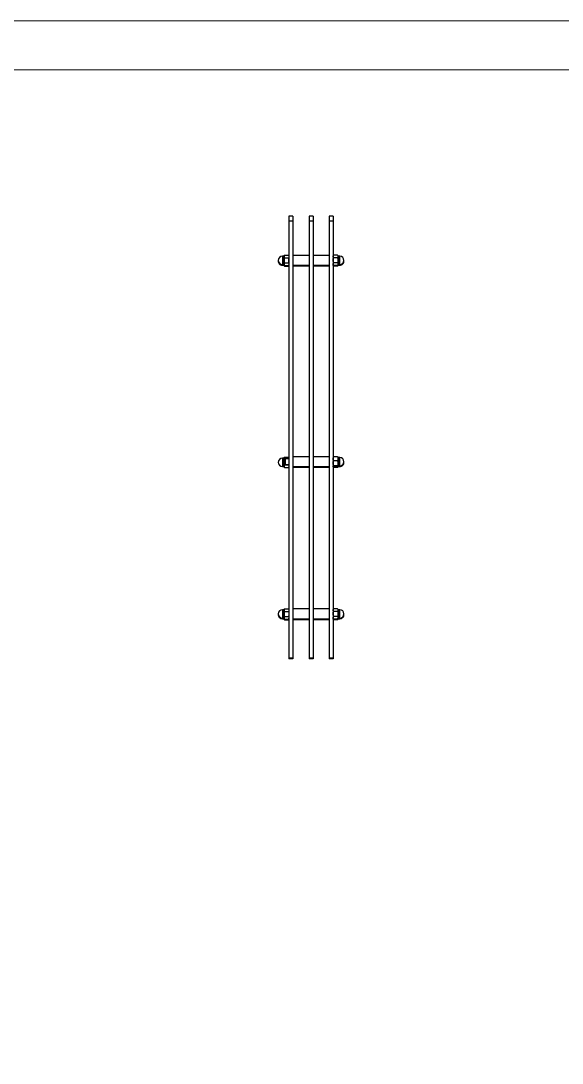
# Model space of a CAD drawing. Header units: millimetres. Extents: x 457 to 6397, y -3400 to 800.
# Drawn here: x 2325 to 3427, y -1323 to 800 of the extents above; entities that cross this region are included whole.
import ezdxf

# ---------------------------------------------------------------- set-up
doc = ezdxf.new("R2010")
doc.units = ezdxf.units.MM
doc.layers.add('tabelka', color=155, linetype='Continuous')

# ---------------------------------------------------------------- blocks, each defined once
blk = doc.blocks.new('bok')
for p, q in [((1077.8, 1962.5), (1069.8, 1962.5)), ((1069.8, 1962.5), (1069.8, 1952.5)), ((1077.8, 1962.5), (1077.8, 1952.5)), ((1118.8, 1962.5), (1110.8, 1962.5)), ((1110.8, 1962.5), (1110.8, 1952.5)), ((1118.8, 1962.5), (1118.8, 1952.5)), ((1159.8, 1962.5), (1151.8, 1962.5)), ((1151.8, 1962.5), (1151.8, 1952.5)), ((1159.8, 1962.5), (1159.8, 1952.5)), ((1077.8, 1952.5), (1069.8, 1952.5)), ((1069.8, 1952.5), (1069.8, 1062.5)), ((1077.8, 1952.5), (1077.8, 1062.5)), ((1118.8, 1952.5), (1110.8, 1952.5)), ((1110.8, 1952.5), (1110.8, 1062.5)), ((1118.8, 1952.5), (1118.8, 1062.5)), ((1159.8, 1952.5), (1151.8, 1952.5)), ((1151.8, 1952.5), (1151.8, 1062.5)), ((1159.8, 1952.5), (1159.8, 1062.5)), ((1059.5, 1880.9), (1056.3, 1880.9)), ((1056.3, 1880.9), (1056.3, 1863.9)), ((1059.5, 1872.4), (1059.5, 1880.9)), ((1059.5, 1863.9), (1059.5, 1872.4)), ((1060.6, 1882.8), (1059.8, 1881.4)), ((1059.8, 1881.4), (1059.8, 1880.2)), ((1059.8, 1880.2), (1059.8, 1872.4)), ((1059.8, 1872.4), (1059.8, 1864.6)), ((1060.6, 1882.8), (1068.9, 1882.8)), ((1060.6, 1877.6), (1068.9, 1877.6)), ((1069.8, 1881.4), (1068.9, 1882.8)), ((1110.8, 1882.4), (1077.8, 1882.4)), ((1151.8, 1882.4), (1118.8, 1882.4)), ((1160.6, 1882.8), (1159.8, 1881.4)), ((1168.9, 1882.8), (1160.6, 1882.8)), ((1168.9, 1877.6), (1160.6, 1877.6)), ((1169.8, 1881.4), (1168.9, 1882.8)), ((1169.8, 1880.2), (1169.8, 1881.4)), ((1169.8, 1872.4), (1169.8, 1880.2)), ((1169.8, 1864.6), (1169.8, 1872.4)), ((1173.3, 1880.9), (1170, 1880.9)), ((1170, 1880.9), (1170, 1863.9)), ((1173.3, 1872.4), (1173.3, 1880.9)), ((1173.3, 1863.9), (1173.3, 1872.4)), ((1056.3, 1863.9), (1059.5, 1863.9)), ((1056.3, 1863.9), (1056.3, 1862.5)), ((1056.3, 1862.5), (1059.5, 1862.5)), ((1059.5, 1862.5), (1059.5, 1863.9)), ((1059.8, 1864.6), (1059.8, 1863.4)), ((1059.8, 1863.4), (1060.6, 1862)), ((1059.8, 1863.4), (1059.8, 1863.2)), ((1059.8, 1863.2), (1059.8, 1862)), ((1059.8, 1862), (1060.6, 1860.6)), ((1060.6, 1867.2), (1068.9, 1867.2)), ((1060.6, 1862), (1068.9, 1862)), ((1060.6, 1860.6), (1068.9, 1860.6)), ((1068.9, 1862), (1069.8, 1863.4)), ((1068.9, 1860.6), (1069.8, 1862)), ((1069.7, 1863.3), (1069.8, 1863.2)), ((1077.8, 1862.4), (1110.8, 1862.4)), ((1077.8, 1861), (1110.8, 1861)), ((1118.8, 1862.4), (1151.8, 1862.4)), ((1118.8, 1861), (1151.8, 1861)), ((1159.8, 1863.4), (1160.6, 1862)), ((1159.8, 1862), (1160.6, 1860.6)), ((1168.9, 1867.2), (1160.6, 1867.2)), ((1168.9, 1862), (1160.6, 1862)), ((1168.9, 1860.6), (1160.6, 1860.6)), ((1168.9, 1862), (1169.8, 1863.4)), ((1168.9, 1860.6), (1169.8, 1862)), ((1169.7, 1863.3), (1169.8, 1863.2)), ((1169.8, 1863.4), (1169.8, 1864.6)), ((1169.8, 1863.2), (1169.8, 1863.4)), ((1169.8, 1862), (1169.8, 1863.2)), ((1170, 1863.9), (1173.3, 1863.9)), ((1170, 1863.9), (1170, 1862.5)), ((1170, 1862.5), (1173.3, 1862.5)), ((1173.3, 1862.5), (1173.3, 1863.9)), ((1059.5, 1469.5), (1056.3, 1469.5)), ((1056.3, 1469.5), (1056.3, 1452.5)), ((1059.5, 1461), (1059.5, 1469.5)), ((1060.6, 1471.4), (1059.8, 1470)), ((1059.8, 1470), (1059.8, 1468.8)), ((1059.8, 1468.8), (1059.8, 1466.4)), ((1061.8, 1468.4), (1059.8, 1466.4)), ((1059.8, 1458.4), (1059.8, 1466.4)), ((1060.6, 1471.4), (1068.9, 1471.4)), ((1069.8, 1468.4), (1061.8, 1468.4)), ((1061.8, 1468.4), (1061.8, 1456.4)), ((1069.8, 1470), (1068.9, 1471.4)), ((1110.8, 1472.4), (1077.8, 1472.4)), ((1151.8, 1472.4), (1118.8, 1472.4)), ((1168.9, 1472), (1160.6, 1472)), ((1169.8, 1467.9), (1169.8, 1471.4)), ((1169.8, 1459), (1169.8, 1467.9)), ((1173.3, 1470.9), (1170, 1470.9)), ((1170, 1470.9), (1170, 1453.9)), ((1173.3, 1459.1), (1173.3, 1470.9)), ((1056.3, 1452.5), (1059.5, 1452.5)), ((1059.5, 1452.5), (1059.5, 1461)), ((1059.8, 1458.4), (1061.8, 1456.4)), ((1059.8, 1458.4), (1059.8, 1453.2)), ((1059.8, 1453.2), (1059.8, 1452)), ((1059.8, 1452), (1060.6, 1450.6)), ((1060.6, 1455.8), (1068.9, 1455.8)), ((1060.6, 1450.6), (1068.9, 1450.6)), ((1061.8, 1456.4), (1069.8, 1456.4)), ((1068.9, 1455.8), (1069.1, 1456.4)), ((1068.9, 1450.6), (1069.8, 1452)), ((1077.8, 1452.4), (1110.8, 1452.4)), ((1077.8, 1451), (1110.8, 1451)), ((1118.8, 1452.4), (1151.8, 1452.4)), ((1118.8, 1451), (1151.8, 1451)), ((1159.8, 1452), (1160.6, 1450.6)), ((1168.9, 1463.8), (1160.6, 1463.8)), ((1168.9, 1454.2), (1160.6, 1454.2)), ((1168.9, 1452.8), (1160.6, 1452.8)), ((1168.9, 1450.6), (1160.6, 1450.6)), ((1168.9, 1450.6), (1169.8, 1452)), ((1169.8, 1453.5), (1169.8, 1459)), ((1169.8, 1452), (1169.8, 1453.2)), ((1170, 1453.9), (1173.3, 1453.9)), ((1170, 1453.9), (1170, 1452.5)), ((1170, 1452.5), (1173.3, 1452.5)), ((1173.3, 1453.9), (1173.3, 1459.1)), ((1173.3, 1452.5), (1173.3, 1453.9)), ((1059.5, 1160.9), (1056.3, 1160.9)), ((1056.3, 1160.9), (1056.3, 1152.4)), ((1056.3, 1152.4), (1056.3, 1143.9)), ((1059.5, 1143.9), (1059.5, 1160.9)), ((1060.6, 1162.8), (1059.8, 1161.4)), ((1059.8, 1161.4), (1059.8, 1160.2)), ((1059.8, 1160.2), (1059.8, 1152.4)), ((1059.8, 1152.4), (1059.8, 1144.6)), ((1060.6, 1162.8), (1068.9, 1162.8)), ((1060.6, 1157.6), (1068.9, 1157.6)), ((1060.6, 1147.2), (1068.9, 1147.2)), ((1069.8, 1161.4), (1068.9, 1162.8)), ((1110.8, 1162.4), (1077.8, 1162.4)), ((1151.8, 1162.4), (1118.8, 1162.4)), ((1160.6, 1162.8), (1159.8, 1161.4)), ((1168.9, 1162.8), (1160.6, 1162.8)), ((1168.9, 1157.6), (1160.6, 1157.6)), ((1168.9, 1147.2), (1160.6, 1147.2)), ((1169.8, 1161.4), (1168.9, 1162.8)), ((1169.8, 1160.2), (1169.8, 1161.4)), ((1169.8, 1152.4), (1169.8, 1160.2)), ((1169.8, 1144.6), (1169.8, 1152.4)), ((1173.3, 1160.9), (1170, 1160.9)), ((1170, 1160.9), (1170, 1143.9)), ((1173.3, 1152.4), (1173.3, 1160.9)), ((1173.3, 1143.9), (1173.3, 1152.4)), ((1056.3, 1143.9), (1059.5, 1143.9)), ((1056.3, 1143.9), (1056.3, 1142.5)), ((1056.3, 1142.5), (1059.5, 1142.5)), ((1059.5, 1142.5), (1059.5, 1143.9)), ((1059.8, 1144.6), (1059.8, 1143.4)), ((1059.8, 1143.4), (1060.6, 1142)), ((1059.8, 1143.4), (1059.8, 1143.2)), ((1059.8, 1143.2), (1059.8, 1142)), ((1059.8, 1142), (1060.6, 1140.6)), ((1060.6, 1142), (1068.9, 1142)), ((1060.6, 1140.6), (1068.9, 1140.6)), ((1068.9, 1142), (1069.8, 1143.4)), ((1068.9, 1140.6), (1069.8, 1142)), ((1069.7, 1143.3), (1069.8, 1143.2)), ((1077.8, 1142.4), (1110.8, 1142.4)), ((1077.8, 1141), (1110.8, 1141)), ((1118.8, 1142.4), (1151.8, 1142.4)), ((1118.8, 1141), (1151.8, 1141)), ((1159.8, 1143.4), (1160.6, 1142)), ((1159.8, 1142), (1160.6, 1140.6)), ((1168.9, 1142), (1160.6, 1142)), ((1168.9, 1140.6), (1160.6, 1140.6)), ((1168.9, 1142), (1169.8, 1143.4)), ((1168.9, 1140.6), (1169.8, 1142)), ((1169.7, 1143.3), (1169.8, 1143.2)), ((1169.8, 1143.4), (1169.8, 1144.6)), ((1169.8, 1143.2), (1169.8, 1143.4)), ((1169.8, 1142), (1169.8, 1143.2)), ((1170, 1143.9), (1173.3, 1143.9)), ((1170, 1143.9), (1170, 1142.5)), ((1170, 1142.5), (1173.3, 1142.5)), ((1173.3, 1142.5), (1173.3, 1143.9)), ((1077.8, 1062.5), (1069.8, 1062.5)), ((1069.8, 1062.5), (1069.8, 1062.3)), ((1077.8, 1062.3), (1069.8, 1062.3)), ((1069.8, 1062.3), (1069.8, 1061)), ((1077.8, 1062.5), (1077.8, 1062.3)), ((1077.8, 1062.3), (1077.8, 1061)), ((1118.8, 1062.5), (1110.8, 1062.5)), ((1110.8, 1062.5), (1110.8, 1062.3)), ((1118.8, 1062.3), (1110.8, 1062.3)), ((1110.8, 1062.3), (1110.8, 1061)), ((1118.8, 1062.5), (1118.8, 1062.3)), ((1118.8, 1062.3), (1118.8, 1061)), ((1159.8, 1062.5), (1151.8, 1062.5)), ((1151.8, 1062.5), (1151.8, 1062.3)), ((1159.8, 1062.3), (1151.8, 1062.3)), ((1151.8, 1062.3), (1151.8, 1061)), ((1159.8, 1062.5), (1159.8, 1062.3)), ((1159.8, 1062.3), (1159.8, 1061)), ((1077.8, 1061), (1069.8, 1061)), ((1069.8, 1061), (1069.8, 1060.9)), ((1077.8, 1060.9), (1069.8, 1060.9)), ((1077.8, 1061), (1077.8, 1060.9)), ((1118.8, 1061), (1110.8, 1061)), ((1110.8, 1061), (1110.8, 1060.9)), ((1118.8, 1060.9), (1110.8, 1060.9)), ((1118.8, 1061), (1118.8, 1060.9)), ((1159.8, 1061), (1151.8, 1061)), ((1151.8, 1061), (1151.8, 1060.9)), ((1159.8, 1060.9), (1151.8, 1060.9)), ((1159.8, 1061), (1159.8, 1060.9))]:
    blk.add_line(p, q)
for centre, radius, start, end in [((1056.3, 1872.4), 8.5, 90, 270), ((1056.3, 1871), 8.5, 175.1349, 270), ((1059.5, 1881.2), 0.25, 270, 0), ((1170, 1881.2), 0.25, 180, 270), ((1173.3, 1872.4), 8.5, 0, 90), ((1173.3, 1872.4), 8.5, 270, 0), ((1173.3, 1871), 8.5, 270, 4.8651), ((1059.5, 1863.7), 0.25, 0, 90), ((1059.5, 1862.2), 0.25, 0, 90), ((1170, 1863.7), 0.25, 90, 180), ((1170, 1862.2), 0.25, 90, 180), ((1056.3, 1461), 8.5, 90, 270), ((1059.5, 1469.7), 0.25, 270, 0), ((1170, 1471.2), 0.25, 180, 270), ((1173.3, 1462.4), 8.5, 270, 90), ((1059.5, 1452.2), 0.25, 0, 90), ((1170, 1453.7), 0.25, 90, 180), ((1170, 1452.2), 0.25, 90, 180), ((1173.3, 1461), 8.5, 270, 4.8651), ((1056.3, 1152.4), 8.5, 90, 270), ((1056.3, 1151), 8.5, 175.1349, 270), ((1059.5, 1161.2), 0.25, 270, 0), ((1170, 1161.2), 0.25, 180, 270), ((1173.3, 1152.4), 8.5, 0, 90), ((1173.3, 1152.4), 8.5, 270, 0), ((1173.3, 1151), 8.5, 270, 4.8651), ((1059.5, 1143.7), 0.25, 0, 90), ((1059.5, 1142.2), 0.25, 0, 90), ((1170, 1143.7), 0.25, 90, 180), ((1170, 1142.2), 0.25, 90, 180)]:
    blk.add_arc(centre, radius, start, end)
for points, knots in [([(1059.8, 1880.2), (1059.8, 1880.3), (1059.8, 1880.7), (1059.9, 1881.6), (1060.3, 1882.4), (1060.6, 1882.8)], [0, 0, 0, 0, 0.070094, 0.530783, 1, 1, 1, 1]), ([(1060.6, 1877.6), (1060.3, 1878), (1059.9, 1878.9), (1059.8, 1879.8), (1059.8, 1880.2)], [0, 0, 0, 0, 0.495459, 1, 1, 1, 1]), ([(1060.6, 1877.6), (1060.2, 1876.3), (1059.8, 1874.6), (1059.8, 1872.8), (1059.8, 1872.4)], [0, 0, 0, 0, 0.745919, 1, 1, 1, 1]), ([(1059.8, 1872.4), (1059.8, 1871.1), (1060, 1869.3), (1060.4, 1867.6), (1060.6, 1867.2)], [0, 0, 0, 0, 0.760807, 1, 1, 1, 1]), ([(1068.9, 1882.8), (1069.2, 1882.4), (1069.6, 1881.5), (1069.7, 1880.6), (1069.8, 1880.2)], [0, 0, 0, 0, 0.4954574, 1, 1, 1, 1]), ([(1069.8, 1880.2), (1069.8, 1880.1), (1069.7, 1879.7), (1069.6, 1878.8), (1069.2, 1878), (1068.9, 1877.6)], [0, 0, 0, 0, 0.070089, 0.530782, 1, 1, 1, 1]), ([(1069.8, 1872.4), (1069.7, 1872.8), (1069.7, 1874.6), (1069.3, 1876.3), (1068.9, 1877.6)], [0, 0, 0, 0, 0.254081, 1, 1, 1, 1]), ([(1068.9, 1867.2), (1069.1, 1867.6), (1069.5, 1869.3), (1069.7, 1871.1), (1069.8, 1872.4)], [0, 0, 0, 0, 0.239192, 1, 1, 1, 1]), ([(1159.8, 1880.2), (1159.8, 1880.3), (1159.8, 1880.7), (1159.9, 1881.6), (1160.3, 1882.4), (1160.6, 1882.8)], [0, 0, 0, 0, 0.070094, 0.530783, 1, 1, 1, 1]), ([(1160.6, 1877.6), (1160.3, 1878), (1159.9, 1878.9), (1159.8, 1879.8), (1159.8, 1880.2)], [0, 0, 0, 0, 0.495459, 1, 1, 1, 1]), ([(1159.8, 1872.4), (1159.8, 1872.8), (1159.8, 1874.6), (1160.2, 1876.3), (1160.6, 1877.6)], [0, 0, 0, 0, 0.254081, 1, 1, 1, 1]), ([(1160.6, 1867.2), (1160.4, 1867.6), (1160, 1869.3), (1159.8, 1871.1), (1159.8, 1872.4)], [0, 0, 0, 0, 0.239192, 1, 1, 1, 1]), ([(1168.9, 1882.8), (1169.2, 1882.4), (1169.6, 1881.5), (1169.7, 1880.6), (1169.8, 1880.2)], [0, 0, 0, 0, 0.495457, 1, 1, 1, 1]), ([(1169.8, 1880.2), (1169.8, 1880.1), (1169.7, 1879.7), (1169.6, 1878.8), (1169.2, 1878), (1168.9, 1877.6)], [0, 0, 0, 0, 0.070089, 0.530781, 1, 1, 1, 1]), ([(1168.9, 1877.6), (1169.3, 1876.3), (1169.7, 1874.6), (1169.7, 1872.8), (1169.8, 1872.4)], [0, 0, 0, 0, 0.745919, 1, 1, 1, 1]), ([(1169.8, 1872.4), (1169.7, 1871.1), (1169.5, 1869.3), (1169.1, 1867.6), (1168.9, 1867.2)], [0, 0, 0, 0, 0.7608076, 1, 1, 1, 1]), ([(1059.8, 1863.2), (1059.8, 1863.2), (1059.7, 1863.3), (1059.8, 1863.4), (1059.8, 1863.4)], [0, 0, 0, 0, 0.849691, 1, 1, 1, 1]), ([(1059.8, 1864.6), (1059.8, 1864.7), (1059.8, 1865.1), (1059.9, 1866), (1060.3, 1866.8), (1060.6, 1867.2)], [0, 0, 0, 0, 0.070089, 0.530778, 1, 1, 1, 1]), ([(1060.6, 1862), (1060.3, 1862.4), (1059.9, 1863.3), (1059.8, 1864.2), (1059.8, 1864.6)], [0, 0, 0, 0, 0.495455, 1, 1, 1, 1]), ([(1060.6, 1860.6), (1060.3, 1861), (1059.9, 1861.8), (1059.8, 1862.7), (1059.8, 1863.2)], [0, 0, 0, 0, 0.495455, 1, 1, 1, 1]), ([(1068.9, 1867.2), (1069.2, 1866.8), (1069.6, 1865.9), (1069.7, 1865.1), (1069.8, 1864.6)], [0, 0, 0, 0, 0.495462, 1, 1, 1, 1]), ([(1069.8, 1864.6), (1069.8, 1864.5), (1069.7, 1864.1), (1069.6, 1863.2), (1069.2, 1862.4), (1068.9, 1862)], [0, 0, 0, 0, 0.070089, 0.530786, 1, 1, 1, 1]), ([(1069.8, 1863.2), (1069.8, 1863.1), (1069.7, 1862.6), (1069.6, 1861.8), (1069.2, 1861), (1068.9, 1860.6)], [0, 0, 0, 0, 0.070089, 0.530786, 1, 1, 1, 1]), ([(1159.8, 1863.2), (1159.7, 1863.2), (1159.7, 1863.3), (1159.8, 1863.4), (1159.8, 1863.4)], [0, 0, 0, 0, 0.849691, 1, 1, 1, 1]), ([(1159.8, 1864.6), (1159.8, 1864.7), (1159.8, 1865.1), (1159.9, 1866), (1160.3, 1866.8), (1160.6, 1867.2)], [0, 0, 0, 0, 0.070089, 0.530779, 1, 1, 1, 1]), ([(1160.6, 1862), (1160.3, 1862.4), (1159.9, 1863.3), (1159.8, 1864.2), (1159.8, 1864.6)], [0, 0, 0, 0, 0.495455, 1, 1, 1, 1]), ([(1160.6, 1860.6), (1160.3, 1861), (1159.9, 1861.8), (1159.8, 1862.7), (1159.8, 1863.2)], [0, 0, 0, 0, 0.495455, 1, 1, 1, 1]), ([(1168.9, 1867.2), (1169.2, 1866.8), (1169.6, 1865.9), (1169.7, 1865.1), (1169.8, 1864.6)], [0, 0, 0, 0, 0.495462, 1, 1, 1, 1]), ([(1169.8, 1864.6), (1169.8, 1864.5), (1169.7, 1864.1), (1169.6, 1863.2), (1169.2, 1862.4), (1168.9, 1862)], [0, 0, 0, 0, 0.070089, 0.530786, 1, 1, 1, 1]), ([(1169.8, 1863.2), (1169.8, 1863.1), (1169.7, 1862.6), (1169.6, 1861.8), (1169.2, 1861), (1168.9, 1860.6)], [0, 0, 0, 0, 0.070089, 0.530786, 1, 1, 1, 1]), ([(1059.8, 1468.8), (1059.8, 1468.8), (1059.8, 1469.3), (1059.9, 1470.2), (1060.3, 1471), (1060.6, 1471.4)], [0, 0, 0, 0, 0.070088, 0.530785, 1, 1, 1, 1]), ([(1060.2, 1466.9), (1060.1, 1467.1), (1059.8, 1467.7), (1059.8, 1468.3), (1059.8, 1468.8)], [0, 0, 0, 0, 0.299104, 1, 1, 1, 1]), ([(1068.9, 1471.4), (1069.2, 1470.9), (1069.6, 1470.1), (1069.7, 1469.2), (1069.8, 1468.8)], [0, 0, 0, 0, 0.495459, 1, 1, 1, 1]), ([(1069.8, 1468.8), (1069.8, 1468.7), (1069.8, 1468.6), (1069.7, 1468.5), (1069.7, 1468.4)], [0, 0, 0, 0, 0.523016, 1, 1, 1, 1]), ([(1159.8, 1467.9), (1159.8, 1468), (1159.8, 1468.7), (1159.9, 1470.1), (1160.3, 1471.4), (1160.6, 1472)], [0, 0, 0, 0, 0.07009, 0.530785, 1, 1, 1, 1]), ([(1160.6, 1472), (1160.3, 1471.9), (1159.9, 1471.7), (1159.8, 1471.4), (1159.8, 1471.3)], [0, 0, 0, 0, 0.495456, 1, 1, 1, 1]), ([(1160.6, 1463.8), (1160.3, 1464.4), (1159.9, 1465.8), (1159.8, 1467.2), (1159.8, 1467.9)], [0, 0, 0, 0, 0.495457, 1, 1, 1, 1]), ([(1168.9, 1472), (1169.2, 1471.3), (1169.6, 1470), (1169.7, 1468.6), (1169.8, 1467.9)], [0, 0, 0, 0, 0.49546, 1, 1, 1, 1]), ([(1169.8, 1471.3), (1169.8, 1471.3), (1169.7, 1471.5), (1169.6, 1471.7), (1169.2, 1471.9), (1168.9, 1472)], [0, 0, 0, 0, 0.070089, 0.530786, 1, 1, 1, 1]), ([(1169.8, 1467.9), (1169.8, 1467.8), (1169.7, 1467), (1169.6, 1465.6), (1169.2, 1464.4), (1168.9, 1463.8)], [0, 0, 0, 0, 0.07009, 0.530784, 1, 1, 1, 1]), ([(1059.8, 1453.2), (1059.8, 1453.2), (1059.8, 1453.7), (1059.9, 1454.6), (1060.3, 1455.4), (1060.6, 1455.8)], [0, 0, 0, 0, 0.0700926, 0.530786, 1, 1, 1, 1]), ([(1060.6, 1450.6), (1060.3, 1451), (1059.9, 1451.8), (1059.8, 1452.7), (1059.8, 1453.2)], [0, 0, 0, 0, 0.495459, 1, 1, 1, 1]), ([(1060.1, 1458), (1060.1, 1457.7), (1060.2, 1456.9), (1060.4, 1456.2), (1060.6, 1455.8)], [0, 0, 0, 0, 0.459729, 1, 1, 1, 1]), ([(1068.9, 1455.8), (1069.2, 1455.3), (1069.6, 1454.5), (1069.7, 1453.6), (1069.8, 1453.2)], [0, 0, 0, 0, 0.495455, 1, 1, 1, 1]), ([(1069.8, 1453.2), (1069.8, 1453.1), (1069.7, 1452.6), (1069.6, 1451.8), (1069.2, 1451), (1068.9, 1450.6)], [0, 0, 0, 0, 0.0700864, 0.5307856, 1, 1, 1, 1]), ([(1159.8, 1459), (1159.8, 1459.4), (1159.8, 1461), (1160.2, 1462.6), (1160.6, 1463.8)], [0, 0, 0, 0, 0.254079, 1, 1, 1, 1]), ([(1160.6, 1454.2), (1160.4, 1454.5), (1160, 1456.1), (1159.8, 1457.7), (1159.8, 1459)], [0, 0, 0, 0, 0.239198, 1, 1, 1, 1]), ([(1159.8, 1453.5), (1159.8, 1453.5), (1159.8, 1453.6), (1159.9, 1453.8), (1160.3, 1454), (1160.6, 1454.2)], [0, 0, 0, 0, 0.070094, 0.530783, 1, 1, 1, 1]), ([(1160.6, 1452.8), (1160.3, 1452.9), (1159.9, 1453.1), (1159.8, 1453.4), (1159.8, 1453.5)], [0, 0, 0, 0, 0.495462, 1, 1, 1, 1]), ([(1160.6, 1450.6), (1160.3, 1451), (1159.9, 1451.8), (1159.8, 1452.7), (1159.8, 1453.2)], [0, 0, 0, 0, 0.495459, 1, 1, 1, 1]), ([(1168.9, 1463.8), (1169.3, 1462.6), (1169.7, 1461), (1169.7, 1459.4), (1169.8, 1459)], [0, 0, 0, 0, 0.745921, 1, 1, 1, 1]), ([(1169.8, 1459), (1169.7, 1457.7), (1169.5, 1456.1), (1169.1, 1454.5), (1168.9, 1454.2)], [0, 0, 0, 0, 0.760802, 1, 1, 1, 1]), ([(1168.9, 1454.2), (1169.2, 1454), (1169.6, 1453.8), (1169.7, 1453.6), (1169.8, 1453.5)], [0, 0, 0, 0, 0.495458, 1, 1, 1, 1]), ([(1169.8, 1453.5), (1169.8, 1453.5), (1169.7, 1453.3), (1169.6, 1453.1), (1169.2, 1452.9), (1168.9, 1452.8)], [0, 0, 0, 0, 0.070089, 0.530786, 1, 1, 1, 1]), ([(1169.8, 1453.2), (1169.8, 1453.1), (1169.7, 1452.6), (1169.6, 1451.8), (1169.2, 1451), (1168.9, 1450.6)], [0, 0, 0, 0, 0.070086, 0.530785, 1, 1, 1, 1]), ([(1059.8, 1160.2), (1059.8, 1160.3), (1059.8, 1160.7), (1059.9, 1161.6), (1060.3, 1162.4), (1060.6, 1162.8)], [0, 0, 0, 0, 0.070087, 0.530784, 1, 1, 1, 1]), ([(1060.6, 1157.6), (1060.3, 1158), (1059.9, 1158.9), (1059.8, 1159.8), (1059.8, 1160.2)], [0, 0, 0, 0, 0.495455, 1, 1, 1, 1]), ([(1059.8, 1152.4), (1059.8, 1153.8), (1060, 1155.5), (1060.4, 1157.2), (1060.6, 1157.6)], [0, 0, 0, 0, 0.7608, 1, 1, 1, 1]), ([(1060.6, 1147.2), (1060.2, 1148.5), (1059.8, 1150.2), (1059.8, 1152), (1059.8, 1152.4)], [0, 0, 0, 0, 0.745921, 1, 1, 1, 1]), ([(1059.8, 1144.6), (1059.8, 1144.7), (1059.8, 1145.1), (1059.9, 1146), (1060.3, 1146.8), (1060.6, 1147.2)], [0, 0, 0, 0, 0.070092, 0.530786, 1, 1, 1, 1]), ([(1068.9, 1162.8), (1069.2, 1162.4), (1069.6, 1161.5), (1069.7, 1160.6), (1069.8, 1160.2)], [0, 0, 0, 0, 0.49546, 1, 1, 1, 1]), ([(1069.8, 1160.2), (1069.8, 1160.1), (1069.7, 1159.7), (1069.6, 1158.8), (1069.2, 1158), (1068.9, 1157.6)], [0, 0, 0, 0, 0.070092, 0.530784, 1, 1, 1, 1]), ([(1068.9, 1157.6), (1069.1, 1157.2), (1069.5, 1155.5), (1069.7, 1153.8), (1069.8, 1152.4)], [0, 0, 0, 0, 0.2391995, 1, 1, 1, 1]), ([(1069.8, 1152.4), (1069.7, 1152), (1069.7, 1150.2), (1069.3, 1148.5), (1068.9, 1147.2)], [0, 0, 0, 0, 0.254079, 1, 1, 1, 1]), ([(1068.9, 1147.2), (1069.2, 1146.8), (1069.6, 1145.9), (1069.7, 1145.1), (1069.8, 1144.6)], [0, 0, 0, 0, 0.495459, 1, 1, 1, 1]), ([(1159.8, 1160.2), (1159.8, 1160.3), (1159.8, 1160.7), (1159.9, 1161.6), (1160.3, 1162.4), (1160.6, 1162.8)], [0, 0, 0, 0, 0.070087, 0.530785, 1, 1, 1, 1]), ([(1160.6, 1157.6), (1160.3, 1158), (1159.9, 1158.9), (1159.8, 1159.8), (1159.8, 1160.2)], [0, 0, 0, 0, 0.495459, 1, 1, 1, 1]), ([(1159.8, 1152.4), (1159.8, 1152.8), (1159.8, 1154.6), (1160.2, 1156.3), (1160.6, 1157.6)], [0, 0, 0, 0, 0.25408, 1, 1, 1, 1]), ([(1160.6, 1147.2), (1160.4, 1147.6), (1160, 1149.3), (1159.8, 1151.1), (1159.8, 1152.4)], [0, 0, 0, 0, 0.239199, 1, 1, 1, 1]), ([(1159.8, 1144.6), (1159.8, 1144.7), (1159.8, 1145.1), (1159.9, 1146), (1160.3, 1146.8), (1160.6, 1147.2)], [0, 0, 0, 0, 0.070092, 0.530785, 1, 1, 1, 1]), ([(1168.9, 1162.8), (1169.2, 1162.4), (1169.6, 1161.5), (1169.7, 1160.6), (1169.8, 1160.2)], [0, 0, 0, 0, 0.495459, 1, 1, 1, 1]), ([(1169.8, 1160.2), (1169.8, 1160.1), (1169.7, 1159.7), (1169.6, 1158.8), (1169.2, 1158), (1168.9, 1157.6)], [0, 0, 0, 0, 0.070092, 0.530785, 1, 1, 1, 1]), ([(1168.9, 1157.6), (1169.3, 1156.3), (1169.7, 1154.6), (1169.7, 1152.8), (1169.8, 1152.4)], [0, 0, 0, 0, 0.74592, 1, 1, 1, 1]), ([(1169.8, 1152.4), (1169.7, 1151.1), (1169.5, 1149.3), (1169.1, 1147.6), (1168.9, 1147.2)], [0, 0, 0, 0, 0.7608007, 1, 1, 1, 1]), ([(1168.9, 1147.2), (1169.2, 1146.8), (1169.6, 1145.9), (1169.7, 1145.1), (1169.8, 1144.6)], [0, 0, 0, 0, 0.495459, 1, 1, 1, 1]), ([(1059.8, 1143.2), (1059.8, 1143.2), (1059.7, 1143.3), (1059.8, 1143.4), (1059.8, 1143.4)], [0, 0, 0, 0, 0.8497195, 1, 1, 1, 1]), ([(1060.6, 1142), (1060.3, 1142.4), (1059.9, 1143.3), (1059.8, 1144.2), (1059.8, 1144.6)], [0, 0, 0, 0, 0.495457, 1, 1, 1, 1]), ([(1060.6, 1140.6), (1060.3, 1141), (1059.9, 1141.8), (1059.8, 1142.7), (1059.8, 1143.2)], [0, 0, 0, 0, 0.495459, 1, 1, 1, 1]), ([(1069.8, 1144.6), (1069.8, 1144.6), (1069.7, 1144.1), (1069.6, 1143.2), (1069.2, 1142.4), (1068.9, 1142)], [0, 0, 0, 0, 0.070087, 0.530783, 1, 1, 1, 1]), ([(1069.8, 1143.2), (1069.8, 1143.1), (1069.7, 1142.6), (1069.6, 1141.8), (1069.2, 1141), (1068.9, 1140.6)], [0, 0, 0, 0, 0.070087, 0.530785, 1, 1, 1, 1]), ([(1159.8, 1143.2), (1159.7, 1143.2), (1159.7, 1143.3), (1159.8, 1143.4), (1159.8, 1143.4)], [0, 0, 0, 0, 0.849719, 1, 1, 1, 1]), ([(1160.6, 1142), (1160.3, 1142.4), (1159.9, 1143.3), (1159.8, 1144.2), (1159.8, 1144.6)], [0, 0, 0, 0, 0.495459, 1, 1, 1, 1]), ([(1160.6, 1140.6), (1160.3, 1141), (1159.9, 1141.8), (1159.8, 1142.7), (1159.8, 1143.2)], [0, 0, 0, 0, 0.495459, 1, 1, 1, 1]), ([(1169.8, 1144.6), (1169.8, 1144.5), (1169.7, 1144.1), (1169.6, 1143.2), (1169.2, 1142.4), (1168.9, 1142)], [0, 0, 0, 0, 0.070088, 0.530785, 1, 1, 1, 1]), ([(1169.8, 1143.2), (1169.8, 1143.1), (1169.7, 1142.6), (1169.6, 1141.8), (1169.2, 1141), (1168.9, 1140.6)], [0, 0, 0, 0, 0.070087, 0.530785, 1, 1, 1, 1])]:
    blk.add_open_spline(points, degree=3, knots=knots)

msp = doc.modelspace()

# ---------------------------------------------------------------- linework, layer by layer
at = {"layer": 'tabelka', "lineweight": 5}
for points in [[(456.85, 799.79), (6396.85, 799.79), (6396.85, -3400.21), (456.85, -3400.21)], [(556.85, 699.79), (6296.85, 699.79), (6296.85, -3300.21), (556.85, -3300.21)]]:
    msp.add_lwpolyline(points, close=True, dxfattribs=at)

# ---------------------------------------------------------------- block references
msp.add_blockref('bok', (1800.78, -1560.33))

doc.saveas('drawing.dxf')
